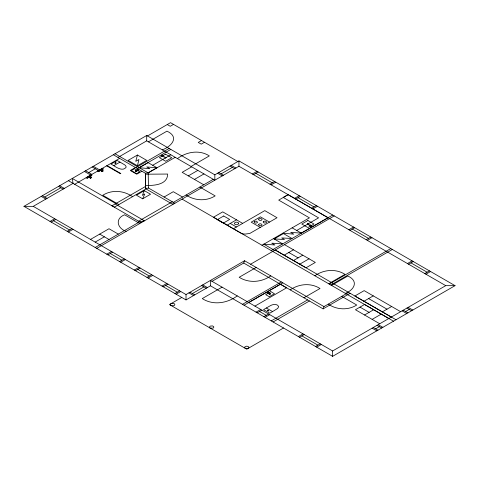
<?xml version="1.0" encoding="UTF-8"?>
<svg xmlns="http://www.w3.org/2000/svg" width="479" height="479" viewBox="0 0 479 479"><rect width="100%" height="100%" fill="white"/><g stroke="black" fill="none" stroke-linecap="round" stroke-linejoin="round"><path stroke-width="0.72" d="M137.437 165.758L138.94 159.501L135.779 161.327L137.449 155.022L146.742 160.387L137.437 165.758L128.132 160.387L137.437 155.016M212.005 281.335L243.709 263.031L244.565 260.744L323.984 306.596L348.586 292.388M243.709 263.031L323.127 308.877L323.984 306.596M144.329 190.648L142.365 195.378L144.772 193.983L142.658 198.797L136.437 195.204L144.329 190.648L150.556 194.24L142.658 198.797M170.895 303.764L170.392 304.596L170.895 305.422M248.559 348.245L248.894 346.928L246.811 346.119L244.727 346.928L245.062 348.245M272.557 311.578L277.7 308.446L278.712 306.554C277.203 303.494 272.808 304.183 270.348 305.692L263.564 309.608L269.761 313.188L272.551 311.578L266.348 307.997M23.95 206.347L146.694 135.485L214.832 174.823L238.949 160.896L455.05 285.658L332.618 356.34L210.455 285.813L186.02 299.92L23.95 206.347L33.255 206.347L186.02 294.549L244.565 260.744M147.508 135.952L170.53 122.66L237.847 161.531M44.709 197.049L60.833 187.738M88.717 172.578L95.315 168.77M173.524 124.384L170.249 126.276L167.261 124.546M33.255 206.347L73.059 183.367L72.281 178.445L115.798 203.569M117.984 157.429L146.694 140.856L214.832 180.194L214.832 174.823M74.688 184.307L119.612 158.369M148.424 141.85L166.949 131.156C179.757 137.012 171.662 146.358 162.291 149.861M89.292 177.056L87.058 178.35L86.112 177.805L91.01 174.973L91.956 175.518L89.711 176.817M100.818 170.404L98.584 171.692L97.638 171.147L102.536 168.321L103.482 168.865L101.237 170.165M89.585 177.23L90.004 176.985M101.111 170.572L101.53 170.332M90.208 178.068L91.699 177.541L90.549 178.206L88.346 176.512M101.734 171.416L103.225 170.889L102.075 171.554L99.872 169.859M113.786 165.686C116.954 167.866 123.402 171.65 126.211 167.087L125.708 165.764L124.6 164.788L117.199 160.495L110.996 164.075L113.786 165.686L119.99 162.106M135.449 167.524L130.294 170.5L136.719 174.206L141.874 171.231M135.773 167.698L169.129 148.436M137.473 168.68L170.835 149.418M148.041 162.603L139.197 167.704L149.759 168.698L146.736 166.955L157.028 167.788L148.029 162.597M50.026 221.406L54.678 218.717M51.193 222.076L55.845 219.388M152.729 165.255L170.841 154.795M201.515 140.533L198.246 142.425L201.234 144.149L204.509 142.263M148.496 172.614L156.543 167.967M175.182 157.316L148.185 172.895L145.347 173.224L113.331 154.741M177.434 158.603C186.523 151.807 199.408 149.46 209.323 155.914L191.055 166.464M67.216 231.327L71.868 228.645M111.924 205.808L145.652 186.385L145.347 173.224L145.652 188.714L172.859 204.425L173.326 202.366L213.281 179.296M68.383 232.004L73.036 229.315M191.684 166.83L182.164 172.326L203.761 184.792M188.313 175.871L197.827 170.38M90.519 239.41L109.002 228.74L118.307 234.111M194.456 179.421L203.97 173.925M164.087 197.007L173.278 191.702L182.535 197.049M95.171 242.099L104.35 236.8M138.599 221.208L172.284 201.761M221.082 173.895L232.417 167.351M95.189 247.475L139.646 221.813L144.448 220.825L115.182 203.928M96.74 248.373L238.949 166.267L445.745 285.658L455.05 285.658M106.775 254.169L111.427 251.481M107.937 254.84L112.589 252.152M252.343 173.997L256.995 171.314M253.505 174.673L258.157 171.985M119.564 261.552L124.223 258.87M120.732 262.223L125.384 259.54M269.976 184.181L274.629 181.493M271.144 184.852L275.796 182.164M134.294 270.054L138.946 267.372M135.455 270.725L140.107 268.042M227.166 225.196L236.494 219.813M288.095 194.654L283.257 197.444L318.595 217.849L296.711 230.477M146.987 277.383L151.639 274.701M233.357 228.77L264.779 210.628L277.03 217.735L249.763 233.477L245.068 234.087L241.961 233.716L213.412 217.256L222.735 211.868L242.685 223.388M148.155 278.054L152.807 275.371M294.537 198.36L299.189 195.672M295.705 199.03L300.357 196.348M162.106 286.113L166.758 283.424M163.267 286.783L167.919 284.101M311.685 208.257L316.338 205.569M312.841 208.928L317.499 206.239M174.961 293.537L179.613 290.849M176.128 294.208L180.781 291.519M261.929 245.218L263.791 244.146L274.563 250.367M263.851 244.176L309.428 217.849L278.706 200.114L288.118 194.678L328.019 217.711M274.15 238.943L283.454 233.566M181.757 297.459L169.446 304.566L246.775 349.209L283.52 327.995M192.384 293.555L203.91 286.903M271.168 250.553L332.707 215.023M250.577 264.216L334.24 215.909M222.076 287.149L202.258 298.591C213.095 305.62 227.238 303.327 237.243 295.902M256.187 267.456L239.183 277.269C248.835 283.43 261.582 282.37 270.785 275.88M284.149 255.175L293.453 249.798M293.453 260.546L302.758 255.175M348.862 229.722L353.514 227.04M350.029 230.393L354.682 227.711M299.74 264.174L309.045 258.804M242.512 304.315L281.275 281.939M244.062 305.213L282.826 282.832M248.745 302.542L280.401 284.269L286.58 287.831L254.924 306.111M366.184 239.722L370.836 237.039M367.345 240.392L371.997 237.71M290.226 289.885C298.89 283.742 310.919 282.67 320.026 288.496L303.92 297.788M314.859 275.778C323.612 269.557 335.767 268.456 344.982 274.341L328.678 283.754M256.049 312.134L260.702 309.452M257.217 312.805L261.869 310.123M263.923 316.679L268.575 313.996M265.085 317.349L269.737 314.667M329.265 284.095L390.798 248.565M330.809 284.987L392.349 249.457M331.534 285.406L347.802 276.012C358.825 280.922 354.52 289.813 345.317 293.364M271.234 320.9L307.59 299.908M273.09 321.972L309.446 300.98M323.127 308.877L350.143 293.28M407.449 263.546L412.102 260.863M408.611 264.222L413.263 261.534M298.363 336.563L303.015 333.875M299.525 337.234L304.177 334.546M363.956 301.255L373.261 295.878M424.765 273.545L429.418 270.863M425.927 274.216L430.579 271.533M364.543 314.996L373.65 309.739M315.547 346.485L320.2 343.802M316.709 347.155L321.361 344.473M382.338 311.865L391.642 306.494M372.141 319.379L381.248 314.122M210.455 285.813L210.455 280.437L332.618 350.969L445.745 285.658M375.62 328.828L379.368 326.666M405.575 311.536L409.323 309.374M274.102 238.913L284.442 239.512L281.694 237.925L292.016 238.512L282.826 233.207L293.765 234.153L290.705 232.387L301.309 233.135L328.091 217.747M171.207 303.59L173.488 303.393L174.386 303.77L174.889 304.596L174.386 305.422L173.488 305.8L171.207 305.602M248.248 348.425L245.374 348.425M145.652 188.714L148.49 188.025L174.877 203.258M101.758 171.428L103.003 170.71L100.291 169.614M90.232 178.08L91.477 177.362L88.765 176.272M145.365 174.2L167.674 174.051C167.536 184.954 153.753 185.69 145.586 185.433M263.863 244.17L274.886 244.979L271.767 243.176L282.712 243.889L273.533 238.59M210.209 328.127L213.083 328.121L213.736 327.606L213.736 326.63L212.496 325.912L210.209 326.109L209.395 327.115L209.904 327.947M255.834 173.326L272.306 182.84M298.028 197.689L314.008 206.916M352.352 229.052L368.507 238.38M410.94 262.875L427.094 272.204M231.255 165.339L235.907 168.021M230.094 166.009L234.746 168.698M218.759 172.554L223.412 175.242M217.592 173.224L222.244 175.913M292.13 227.836L301.309 233.135M269.461 222.076L260.396 216.843L251.194 222.16L260.259 227.393M199.851 187.049L215.155 195.887C206.323 201.479 194.636 200.839 186.097 194.995M408.156 307.356L412.808 310.045M406.994 308.033L411.647 310.715M403.246 310.194L407.898 312.883M402.085 310.865L406.737 313.553M284.514 244.643L315.326 262.426L306.021 267.803L275.209 250.014L395.995 319.756M400.648 311.691L364.166 290.627L354.861 296.004L391.343 317.068M288.801 252.487L298.106 257.858M368.608 298.567L386.99 309.177M115.038 153.759L148.191 172.895L148.49 188.025M230.237 223.424L236.428 226.998M182.068 199.108L393.51 321.187M388.84 318.511L364.543 304.482L355.442 309.739L379.739 323.768M341.719 296.351L356.741 305.027C348.083 310.512 336.617 309.877 328.247 304.129M359.992 307.111L369.099 312.368M107.098 165.596L120.834 173.524L120.451 173.751L106.709 165.818M378.206 324.654L382.859 327.337M377.045 325.325L381.697 328.007M102.009 168.62L102.973 169.159M373.297 327.486L377.949 330.175M93.339 166.291L99.62 169.913M372.135 328.157L376.787 330.845M92.178 166.961L98.458 170.584M98.135 170.859L99.081 171.41M132.575 196.653C123.911 190.516 111.888 189.444 102.781 195.27L118.882 204.563M85.579 170.769L91.86 174.392M84.418 171.44L90.699 175.063M90.483 175.278L91.447 175.817M86.609 177.517L87.555 178.062M112.104 205.701L114.505 207.09L145.993 188.912L145.604 186.361M68.407 180.685L141.197 222.705M139.766 223.531L124.606 214.778C114.649 218.669 117.295 228.339 126.157 231.393M59.671 185.726L64.324 188.409M58.51 186.397L63.162 189.085M259.54 311.464L266.252 315.338M301.848 335.893L317.876 345.143M202.749 284.885L207.401 287.574M201.587 285.556L206.239 288.244M42.38 195.707L47.032 198.396M41.218 196.378L45.87 199.066M99.698 234.111L109.002 239.482M190.061 292.214L194.713 294.896M188.9 292.885L193.552 295.573M53.516 220.735L69.545 229.986M110.266 253.499L121.894 260.211M137.784 269.384L149.316 276.042M165.596 285.442L177.29 292.19M332.618 350.969L332.618 356.34M238.949 160.896L238.949 166.267M186.02 294.549L186.02 299.92M146.694 135.485L146.694 140.856M254.157 221.753L254.427 222.783L255.786 223.148L257.145 222.783L257.54 222.136L256.445 221.196L255.127 221.196L254.157 221.753M258.75 219.101L258.75 219.867L259.72 220.424L261.498 220.268L262.133 219.484L261.037 218.544L259.72 218.544L258.75 219.101M258.684 224.37L258.947 225.393L260.313 225.759L261.672 225.393L262.067 224.747L260.971 223.807L259.654 223.807L258.684 224.37M263.276 221.717L263.276 222.478L264.246 223.034L266.025 222.885L266.659 222.094L265.564 221.154L264.246 221.16L263.276 221.717M238.71 223.406C238.171 225.034 235.524 225.064 234.482 223.915L234.333 223.442C234.872 221.813 237.518 221.783 238.56 222.933L238.71 223.406M165.95 157.663L165.069 157.663L165.95 157.663M136.335 170.973L135.455 170.973L136.335 170.973M269.132 293.759L269.324 294.387L270.539 294.016L270.216 293.651L269.132 293.759M308.739 224.082L307.973 224.525L307.207 224.082L307.973 223.639L308.739 224.082M136.665 170.973L135.892 171.416L135.126 170.973L135.892 170.53L136.665 170.973M166.279 157.663L165.506 158.106L164.74 157.663L165.506 157.22L166.279 157.663M269.408 293.872C269.509 294.974 270.916 293.387 269.408 293.872M308.416 224.082L307.536 224.082L308.416 224.082M87.226 177.607L87.226 177.607M98.752 170.949L98.752 170.949M90.962 175.553L90.639 175.637L90.962 175.553M102.488 168.901L102.165 168.979L102.488 168.901M115.75 162.668L114.768 163.237L115.235 163.507L116.223 162.938L115.75 162.668M134.479 168.704L131.288 170.548L136.635 173.637L139.832 171.793L134.479 168.704M162.207 155.106L161.273 155.639L163.447 156.896L164.375 156.358L162.207 155.106M137.91 169.44L135.743 170.692L136.671 171.231L138.844 169.979L137.91 169.44M165.471 154.136L159.399 157.639L165.674 161.267L171.745 157.759L165.471 154.136M223.687 215.993L217.376 219.633L223.352 223.082L229.663 219.442L223.687 215.993M307.889 220.508L301.794 224.028L307.907 227.561L314.008 224.04L307.889 220.508M309.961 224.801L309.033 225.34L311.2 226.597L312.134 226.058L309.961 224.801M267.857 292.202L266.929 292.741L269.102 293.992L270.03 293.453L267.857 292.202M270.875 291.663L265.683 294.657L269.27 296.723L274.455 293.729L270.875 291.663M267.797 310.17L267.33 310.44L268.318 311.009L268.785 310.739L267.797 310.17"/></g></svg>
